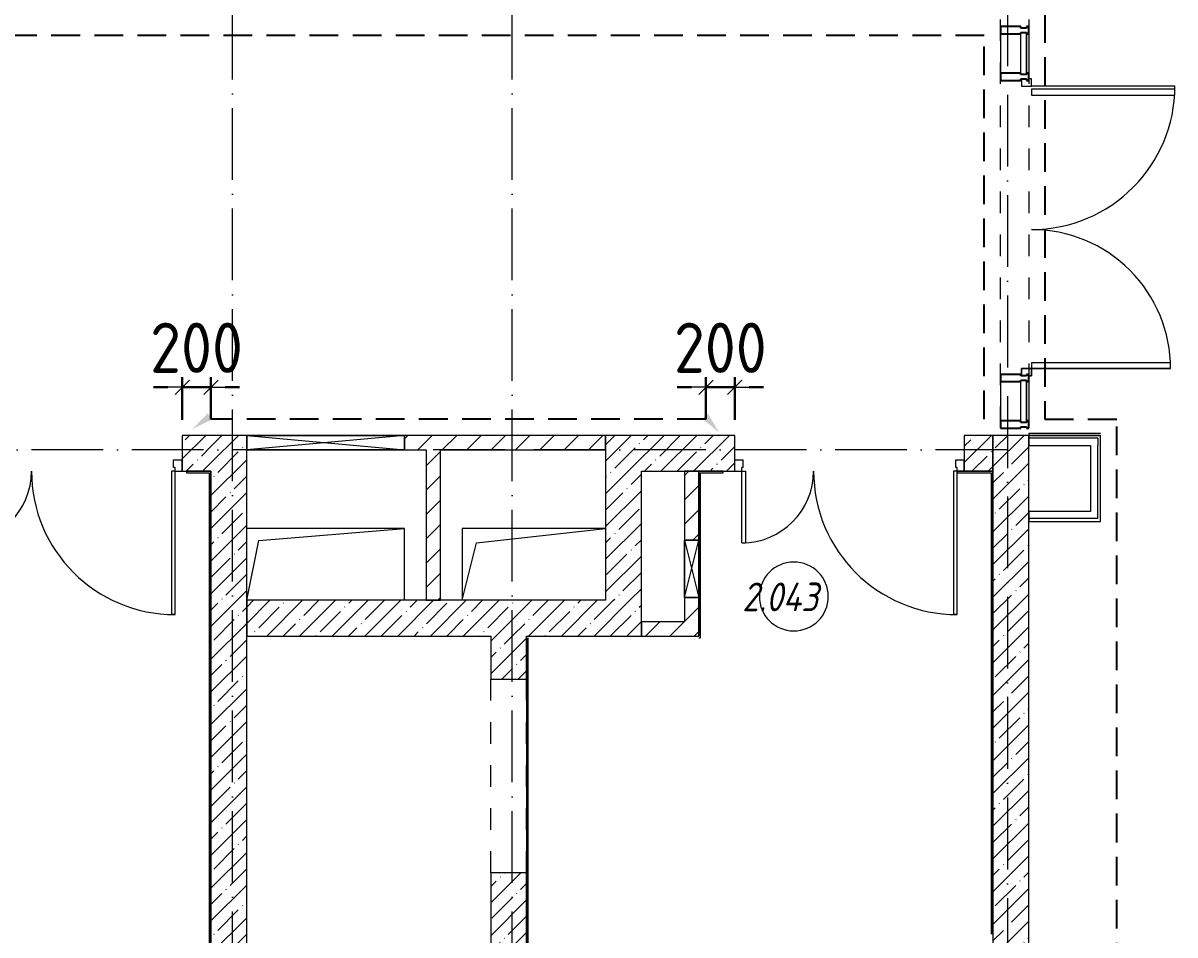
# Model space of a CAD drawing. Header units: millimetres. Extents: x -213536 to 1564669, y -45299 to 942238.
# Drawn here: x 290837 to 298864, y 217231 to 223590 of the extents above; entities that cross this region are included whole.
import ezdxf

# ---------------------------------------------------------------- set-up
doc = ezdxf.new("R2010")
doc.units = ezdxf.units.MM
for name, pattern in [('50_200_ШТРИХ_1Т_ш5_п1_п1_', [700, 500, -100, 0, -100]), ('Штрих короткий', [300, 150, -150]), ('Штриховая _2 мм - 1 мм_', [300, 200, -100])]:
    doc.linetypes.add(name, pattern=pattern)
for name, color, linetype, lineweight in [('0-1', 7, 'Continuous', 5), ('0-2', 7, 'Continuous', 9), ('Двери', 7, 'Continuous', 9), ('Импосты витража', 7, 'Continuous', 9), ('Импосты витража-1', 7, 'Continuous', 25), ('Каркас_Импост', 7, 'Continuous', 13), ('Марки помещений', 7, 'Continuous', 9), ('Обобщенные модели', 7, 'Continuous', 9), ('Общие ребра', 7, 'Continuous', 9), ('Оси-2', 7, '50_200_ШТРИХ_1Т_ш5_п1_п1_', 9), ('Остекление-1', 7, 'Continuous', 9), ('Открывание-1', 7, 'Continuous', 9), ('Панель', 7, 'Continuous', 13), ('Перемычка-1', 7, 'Штрих короткий', 9), ('Размеры', 7, 'Continuous', 15), ('Стены-1', 7, 'Continuous', 13), ('Текстовые примечания', 7, 'Continuous', 9), ('Штриховка разреза-1', 7, 'Continuous', 9), ('Элементы узлов', 7, 'Continuous', 9)]:
    doc.layers.add(name, color=color, linetype=linetype, lineweight=lineweight)
doc.layers.add('СТ-1_1', color=7, linetype='Штриховая _2 мм - 1 мм_', lineweight=90, true_color=0x888888)
doc.layers.get('0-2').off()
doc.styles.add('ISOCPEUR_I_2', font='isocpeui.ttf', dxfattribs={"width": 0.85, "height": 2.3})
doc.styles.add('СПДС', font='isocpeur.ttf', dxfattribs={"width": 0.9})
doc.dimstyles.new('Размера А3', dxfattribs={"dimtxt": 200, "dimasz": 100, "dimexe": 70, "dimexo": 100, "dimgap": 20, "dimtad": 1, "dimdec": 0, "dimrnd": 10, "dimzin": 0, "dimdsep": 46, "dimtxsty": 'СПДС', "dimblk": 'ARROWHEAD_6', "dimcen": 1, "dimclrd": 256, "dimclre": 256, "dimclrt": 256, "dimazin": 0, "dimtfac": 1, "dimtdec": 0, "dimtmove": 2, "dimatfit": 3, "dimfxl": 1, "dimtolj": 1, "dimtzin": 0, "dimarcsym": 0})
pattern_1 = [(45, (0, 0), (-114.04925, 114.04925), []), (45, (114.05, 0), (-114.04925, 114.04925), [201.612, -40.322, 3.353, -36.97])]
pattern_2 = [(45, (0, 0), (-84.85281, 84.85281), [])]

# ---------------------------------------------------------------- blocks, each defined once
blk = doc.blocks.new('Проем_Дверь_Прямоугольный - 1350х2100h_проемы без заполнения-26950587-АИ2_02_План отделки стен 2-го этажа _Часть 2_')
at = {"layer": 'Перемычка-1'}
for p, q in [((675, 125), (-675, 125)), ((675, -125), (-675, -125))]:
    blk.add_line(p, q, dxfattribs=at)
blk = doc.blocks.new('Дверь_СКБ_2Ст_Внутренняя_ШЕР - СОШ_Д-31__Дв_1600x2100h_ЛК_Лифтовой холл _зона безопасности МГН__EIS60-26412756-АИ2_02_План отделки стен 2-го этажа _Часть 2_')
at = {"layer": 'Каркас_Импост'}
for p, q in [((-737.5, 125), (-787.5, 125)), ((-787.5, 125), (-787.5, 45)), ((-737.5, 125), (-737.5, 100)), ((-737.5, 100), (-727.5, 100)), ((-727.5, 100), (-727.5, 45)), ((752.5, 100), (762.5, 100)), ((752.5, 100), (752.5, 45)), ((812.5, 125), (762.5, 125)), ((762.5, 125), (762.5, 100)), ((812.5, 125), (812.5, 45)), ((-727.5, 45), (-787.5, 45)), ((812.5, 45), (752.5, 45))]:
    blk.add_line(p, q, dxfattribs=at)
at = {"layer": 'Открывание-1'}
for centre, radius, start, end in [((-737.5, 125), 1000, 0, 90), ((762.5, 125), 500, 90, 180)]:
    blk.add_arc(centre, radius, start, end, dxfattribs=at)
at = {"layer": 'Панель'}
for p, q in [((-737.5, 1125), (-712.5, 1125)), ((-737.5, 1125), (-737.5, 125)), ((-712.5, 125), (-712.5, 1125)), ((762.5, 625), (737.5, 625)), ((737.5, 125), (737.5, 625)), ((762.5, 625), (762.5, 125)), ((-737.5, 125), (-712.5, 125)), ((762.5, 125), (737.5, 125))]:
    blk.add_line(p, q, dxfattribs=at)
blk = doc.blocks.new('Дверь_Витражная_СКБ_2Ст2 - ДВВ_ДАО_СОШ_Коридор_отсек-35586415-АИ2_02_План отделки стен 2-го этажа _Часть 2_')
at = {"layer": 'Двери'}
for p, q in [((-985, -1005), (-985, -35)), ((985, -1035), (985, -35))]:
    blk.add_line(p, q, dxfattribs=at)
for centre, radius, start, end in [((-985, -35), 970, 270, 0), ((985, -35), 1000, 180, 270)]:
    blk.add_arc(centre, radius, start, end, dxfattribs=at)
at = {"layer": 'Элементы узлов'}
for p, q in [((-1035, 35), (-985, 35)), ((-985, 35), (-1035, 35)), ((-985, 35), (-985, -35)), ((-985, -35), (-985, 35)), ((1035, 35), (985, 35)), ((985, 35), (985, -35)), ((1035, 35), (985, 35)), ((985, 35), (985, -35)), ((-1035, -35), (-1035, -17)), ((-1035, -17), (-1035, -35)), ((-985, -35), (-1035, -35)), ((-1035, -35), (-985, -35)), ((-945, -35), (-985, -35)), ((-985, -35), (-985, -1005)), ((-945, -1005), (-945, -35)), ((923, -35), (923, -1035)), ((963, -35), (923, -35)), ((963, -1035), (963, -35)), ((985, -35), (1035, -35)), ((985, -35), (1035, -35)), ((1035, -35), (1035, -17)), ((1035, -35), (1035, -17)), ((-985, -1005), (-945, -1005)), ((923, -1035), (963, -1035))]:
    blk.add_line(p, q, dxfattribs=at)
blk = doc.blocks.new('PNS_Панель прямоугольная2 - Нр_Стекло - 40мм-28950549-АИ2_02_План отделки стен 2-го этажа _Часть 2_')
at = {"layer": 'Остекление-1'}
for p, q in [((-137.5, 40), (137.5, 40)), ((-147.5, 0), (147.5, 0)), ((137.5, 0), (-137.5, 0))]:
    blk.add_line(p, q, dxfattribs=at)
blk = doc.blocks.new('Прямоугольный импост - Импост структурный с накладкой - 180мм-26944798-АИ2_02_План отделки стен 2-го этажа _Часть 2_')
at = {"layer": 'Импосты витража-1'}
for p, q in [((-25, 0), (-25, 17)), ((-25, 17), (25, 17)), ((-15, 0), (-25, 0)), ((-15, -40), (-15, 0)), ((25, 0), (15, 0)), ((15, 0), (15, -40)), ((25, 17), (25, 0)), ((-25, -180), (-25, -40)), ((-25, -40), (-15, -40)), ((15, -40), (25, -40)), ((25, -40), (25, -180)), ((25, -180), (-25, -180))]:
    blk.add_line(p, q, dxfattribs=at)
blk = doc.blocks.new('Прямоугольный импост - Импост структурный с накладкой - 180мм-27001384-АИ2_02_План отделки стен 2-го этажа _Часть 2_')
at = {"layer": 'Импосты витража'}
for p, q in [((40850, 10700), (40850, 10425)), ((41047, 10700), (41047, 10425))]:
    blk.add_line(p, q, dxfattribs=at)
blk = doc.blocks.new('Прямоугольный импост - Импост структурный с накладкой - 180мм-26943387-АИ2_02_План отделки стен 2-го этажа _Часть 2_')
at = {"layer": 'Импосты витража-1'}
for p, q in [((-25, 0), (-25, 17)), ((-25, 17), (25, 17)), ((-15, 0), (-25, 0)), ((-15, -40), (-15, 0)), ((25, 0), (15, 0)), ((15, 0), (15, -40)), ((25, 17), (25, 0)), ((-25, -180), (-25, -40)), ((-25, -40), (-15, -40)), ((15, -40), (25, -40)), ((25, -40), (25, -180)), ((25, -180), (-25, -180))]:
    blk.add_line(p, q, dxfattribs=at)
blk = doc.blocks.new('AR_Отверстие прямоугольное _в плите_ - AR_Отверстие прямоугольное _в плите_-V238-АИ2_02_План отделки стен 2-го этажа _Часть 2_')
at = {"layer": 'Обобщенные модели'}
for p, q in [((500, 250), (-500, 250)), ((-500, 250), (-500, -250)), ((-400, 150), (500, 250)), ((-500, -250), (-400, 150))]:
    blk.add_line(p, q, dxfattribs=at)
blk = doc.blocks.new('AR_Отверстие прямоугольное _в плите_ - AR_Отверстие прямоугольное _в плите_-30552508-АИ2_02_План отделки стен 2-го этажа _Часть 2_')
at = {"layer": 'Обобщенные модели'}
for p, q in [((550, 250), (-550, 250)), ((-466.7, 166.7), (550, 250)), ((550, -250), (550, 250)), ((-550, -250), (-466.7, 166.7))]:
    blk.add_line(p, q, dxfattribs=at)
blk = doc.blocks.new('Проем_Дверь_Прямоугольный - 2900х2800h_витражные проемы-35267925-АИ2_02_План отделки стен 2-го этажа _Часть 2_')
at = {"layer": 'Перемычка-1'}
for p, q in [((1450, 100), (-1450, 100)), ((1450, -100), (-1450, -100))]:
    blk.add_line(p, q, dxfattribs=at)
blk = doc.blocks.new('AR_Отверстие прямоугольное _в стене_ - AR_Отверстие прямоугольное _в стене__ОВ-36859992-АИ2_02_План отделки стен 2-го этажа _Часть 2_')
at = {"layer": 'Элементы узлов'}
for p, q in [((-550, -50), (-550, 50)), ((-550, 50), (550, 50)), ((550, 50), (-550, -50)), ((-550, 50), (550, -50)), ((550, 50), (-550, 50)), ((-550, 50), (-550, -50)), ((550, 50), (550, -50)), ((550, -50), (550, 50)), ((550, -50), (-550, -50)), ((-550, -50), (550, -50))]:
    blk.add_line(p, q, dxfattribs=at)
blk = doc.blocks.new('AR_Отверстие прямоугольное _в стене_ - AR_Отверстие прямоугольное _в стене__ОВ-36860920-АИ2_02_План отделки стен 2-го этажа _Часть 2_')
at = {"layer": 'Элементы узлов'}
for p, q in [((-200, -50), (-200, 50)), ((-200, 50), (200, 50)), ((200, 50), (-200, -50)), ((-200, 50), (200, -50)), ((200, 50), (-200, 50)), ((-200, 50), (-200, -50)), ((200, 50), (200, -50)), ((200, -50), (200, 50)), ((200, -50), (-200, -50)), ((-200, -50), (200, -50))]:
    blk.add_line(p, q, dxfattribs=at)
blk = doc.blocks.new('0125-Р-ОО-Ш2-АР-о_23_10_2024_rvt-1-АИ2_02_План отделки стен 2-го этажа _Часть 2_')
at = {"layer": 'Штриховка разреза-1'}
h = blk.add_hatch(dxfattribs=at)
h.set_pattern_fill('FP_1', color=256, style=0, pattern_type=2)
h.set_pattern_definition(pattern_1)
h.paths.add_polyline_path([(85900, 7650), (85900, 7900), (85700, 7900), (85700, 7650)], flags=0)
h.paths.add_polyline_path([(83750, 7650), (84100, 7650), (84100, 7900), (83750, 7900)], flags=0)
h = blk.add_hatch(dxfattribs=at)
h.set_pattern_fill('FP_1', color=256, style=0, pattern_type=2)
h.set_pattern_definition(pattern_1)
h.paths.add_polyline_path([(86150, 3550), (86150, 7900), (85900, 7900), (85900, 3550), (86125.3, 3550)], flags=0)
h = blk.add_hatch(dxfattribs=at)
h.set_pattern_fill('FP_3', color=256, style=0, pattern_type=2)
h.set_pattern_definition(pattern_2)
h.paths.add_polyline_path([(88650, 7800), (88650, 7900), (87250, 7900), (87250, 7800), (87500, 7800)], flags=0)
h = blk.add_hatch(dxfattribs=at)
h.set_pattern_fill('FP_1', color=256, style=0, pattern_type=2)
h.set_pattern_definition(pattern_1)
h.paths.add_polyline_path([(89550, 7650), (89550, 7900), (88650, 7900), (88650, 7650), (88900, 7650)], flags=0)
h.paths.add_polyline_path([(91350, 7650), (91350, 7900), (91150, 7900), (91150, 7650)], flags=0)
h = blk.add_hatch(dxfattribs=at)
h.set_pattern_fill('FP_1', color=256, style=0, pattern_type=2)
h.set_pattern_definition(pattern_1)
h.paths.add_polyline_path([(91600, 3675), (91600, 7900), (91350, 7900), (91350, 3675)], flags=0)
h = blk.add_hatch(dxfattribs=at)
h.set_pattern_fill('FP_3', color=256, style=0, pattern_type=2)
h.set_pattern_definition(pattern_2)
h.paths.add_polyline_path([(87500, 6750), (87500, 7800), (87400, 7800), (87400, 6750)], flags=0)
h = blk.add_hatch(dxfattribs=at)
h.set_pattern_fill('FP_1', color=256, style=0, pattern_type=2)
h.set_pattern_definition(pattern_1)
h.paths.add_polyline_path([(88900, 6750), (88900, 7650), (88650, 7650), (88650, 6750)], flags=0)
h = blk.add_hatch(dxfattribs=at)
h.set_pattern_fill('FP_3', color=256, style=0, pattern_type=2)
h.set_pattern_definition(pattern_2)
h.paths.add_polyline_path([(89300, 6500), (89300, 6770), (89200, 6770), (89200, 6500)], flags=0)
h.paths.add_polyline_path([(89300, 7170), (89300, 7650), (89200, 7650), (89200, 7170), (89254.3, 7170)], flags=0)
h = blk.add_hatch(dxfattribs=at)
h.set_pattern_fill('FP_1', color=256, style=0, pattern_type=2)
h.set_pattern_definition(pattern_1)
h.paths.add_polyline_path([(88900, 6500), (88900, 6750), (86150, 6750), (86150, 6500), (88100, 6500)], flags=0)
h = blk.add_hatch(dxfattribs=at)
h.set_pattern_fill('FP_3', color=256, style=0, pattern_type=2)
h.set_pattern_definition(pattern_2)
h.paths.add_polyline_path([(89200, 6500), (89200, 6600), (88900, 6600), (88900, 6500)], flags=0)
h = blk.add_hatch(dxfattribs=at)
h.set_pattern_fill('FP_1', color=256, style=0, pattern_type=2)
h.set_pattern_definition(pattern_1)
h.paths.add_polyline_path([(87850, 3800), (88100, 3800), (88100, 4850), (87850, 4850), (87850, 4189)], flags=0)
h.paths.add_polyline_path([(87850, 6200), (88100, 6200), (88100, 6500), (87850, 6500)], flags=0)
at = {"layer": 'Общие ребра'}
for p, q in [((92080, 7880), (91600, 7880)), ((92080, 7880), (92080, 7830)), ((92080, 7320), (92080, 7830)), ((92030, 7320), (91600, 7320)), ((92080, 7320), (92030, 7320))]:
    blk.add_line(p, q, dxfattribs=at)
at = {"layer": 'Стены-1'}
for p, q in [((85900, 7900), (85700, 7900)), ((85700, 7900), (85700, 7650)), ((86150, 7900), (85900, 7900)), ((88650, 7900), (87250, 7900)), ((89550, 7900), (88650, 7900)), ((88650, 7900), (88650, 7650)), ((88650, 7800), (88650, 7900)), ((89550, 7650), (89550, 7900)), ((91350, 7900), (91150, 7900)), ((91150, 7900), (91150, 7650)), ((91350, 7650), (91350, 7900)), ((91600, 7900), (91350, 7900)), ((91350, 7900), (91350, 3675)), ((91600, 3675), (91600, 7900)), ((92100, 7900), (91600, 7900)), ((91600, 7900), (91600, 7830)), ((92100, 7880), (92100, 7900)), ((92100, 7830), (92100, 7880)), ((86150, 3800), (86150, 7800)), ((87250, 7800), (87400, 7800)), ((87400, 7800), (87400, 6750)), ((87500, 7800), (88650, 7800)), ((87500, 6750), (87500, 7800)), ((91600, 7830), (92030, 7830)), ((92030, 7830), (92030, 7370)), ((92100, 7300), (92100, 7830)), ((85700, 7650), (85900, 7650)), ((85900, 7650), (85900, 3550)), ((88650, 7650), (88650, 6750)), ((88900, 7650), (89550, 7650)), ((88900, 6750), (88900, 7650)), ((89300, 7650), (89200, 7650)), ((89200, 7650), (89200, 7170)), ((89300, 7170), (89300, 7650)), ((91150, 7650), (91350, 7650)), ((92030, 7370), (91600, 7370)), ((91600, 7370), (91600, 7300)), ((91600, 7300), (92030, 7300)), ((92030, 7300), (92080, 7300)), ((92080, 7300), (92100, 7300)), ((88650, 6750), (86150, 6750)), ((86150, 6750), (86150, 6500)), ((87400, 6750), (87500, 6750)), ((88900, 6500), (88900, 6750)), ((89200, 6770), (89200, 6600)), ((89300, 6500), (89300, 6770)), ((89200, 6600), (88900, 6600)), ((88900, 6600), (88900, 6500)), ((86150, 6500), (87850, 6500)), ((87850, 6500), (87850, 6200)), ((88100, 6200), (88100, 6500)), ((88100, 6500), (88900, 6500)), ((88900, 6500), (89200, 6500)), ((89200, 6500), (89300, 6500)), ((87850, 6200), (88100, 6200)), ((87850, 4850), (87850, 3800)), ((88100, 4850), (87850, 4850)), ((88100, 3800), (88100, 4850))]:
    blk.add_line(p, q, dxfattribs=at)
at = {"layer": '0-2'}
for name, p, rotation in [('Проем_Дверь_Прямоугольный - 2900х2800h_витражные проемы-35267925-АИ2_02_План отделки стен 2-го этажа _Часть 2_', (91500, 9350), 89.99999999999993), ('PNS_Панель прямоугольная2 - Нр_Стекло - 40мм-28950549-АИ2_02_План отделки стен 2-го этажа _Часть 2_', (91583, 10562.5), 89.99999999999918), ('Дверь_Витражная_СКБ_2Ст2 - ДВВ_ДАО_СОШ_Коридор_отсек-35586415-АИ2_02_План отделки стен 2-го этажа _Часть 2_', (91583, 9350), 89.99999999999918), ('PNS_Панель прямоугольная2 - Нр_Стекло - 40мм-28950549-АИ2_02_План отделки стен 2-го этажа _Часть 2_', (91583, 8137.5), 89.99999999999918), ('Дверь_СКБ_2Ст_Внутренняя_ШЕР - СОШ_Д-31__Дв_1600x2100h_ЛК_Лифтовой холл _зона безопасности МГН__EIS60-26412756-АИ2_02_План отделки стен 2-го этажа _Часть 2_', (84912.5, 7775), 180), ('Дверь_СКБ_2Ст_Внутренняя_ШЕР - СОШ_Д-31__Дв_1600x2100h_ЛК_Лифтовой холл _зона безопасности МГН__EIS60-26412756-АИ2_02_План отделки стен 2-го этажа _Часть 2_', (90362.5, 7775), 180), ('AR_Отверстие прямоугольное _в стене_ - AR_Отверстие прямоугольное _в стене__ОВ-36860920-АИ2_02_План отделки стен 2-го этажа _Часть 2_', (89250, 6970), 90), ('Проем_Дверь_Прямоугольный - 1350х2100h_проемы без заполнения-26950587-АИ2_02_План отделки стен 2-го этажа _Часть 2_', (87975, 5525), 269.9999999999999)]:
    blk.add_blockref(name, p, dxfattribs=dict(at, rotation=rotation))
at = {"layer": '0-2', "extrusion": (0, 0, -1), "rotation": 90.00000000000084}
for name, p in [('Прямоугольный импост - Импост структурный с накладкой - 180мм-26943387-АИ2_02_План отделки стен 2-го этажа _Часть 2_', (-91583, 10725)), ('Прямоугольный импост - Импост структурный с накладкой - 180мм-26944798-АИ2_02_План отделки стен 2-го этажа _Часть 2_', (-91583, 10400)), ('Прямоугольный импост - Импост структурный с накладкой - 180мм-26944798-АИ2_02_План отделки стен 2-го этажа _Часть 2_', (-91583, 8300)), ('Прямоугольный импост - Импост структурный с накладкой - 180мм-26943387-АИ2_02_План отделки стен 2-го этажа _Часть 2_', (-91583, 7975))]:
    blk.add_blockref(name, p, dxfattribs=at)
at = {"layer": '0-2'}
for name, p in [('Прямоугольный импост - Импост структурный с накладкой - 180мм-27001384-АИ2_02_План отделки стен 2-го этажа _Часть 2_', (50553, 0)), ('Прямоугольный импост - Импост структурный с накладкой - 180мм-27001384-АИ2_02_План отделки стен 2-го этажа _Часть 2_', (50553, -2425)), ('AR_Отверстие прямоугольное _в стене_ - AR_Отверстие прямоугольное _в стене__ОВ-36859992-АИ2_02_План отделки стен 2-го этажа _Часть 2_', (86700, 7850)), ('AR_Отверстие прямоугольное _в плите_ - AR_Отверстие прямоугольное _в плите_-30552508-АИ2_02_План отделки стен 2-го этажа _Часть 2_', (86700, 7000)), ('AR_Отверстие прямоугольное _в плите_ - AR_Отверстие прямоугольное _в плите_-V238-АИ2_02_План отделки стен 2-го этажа _Часть 2_', (88150, 7000))]:
    blk.add_blockref(name, p, dxfattribs=at)
blk = doc.blocks.new('AI_Марка_Помещение_х1__Общий_E___ISO-2_1K_ - Номер-16210215-АИ2_02_План отделки стен 2-го этажа _Часть 2_')
at = {"layer": 'Марки помещений'}
for start, end in [(360, 180), (180, 360)]:
    blk.add_arc((0.039, 0.312), 2.4, start, end, dxfattribs=at)
blk = doc.blocks.new('ARROWHEAD_6')
at = {"color": 0, "linetype": 'Continuous'}
for p, q in [((0, 0), (-1, 0)), ((-0.5, -0.5), (0.5, 0.5))]:
    blk.add_line(p, q, dxfattribs=at)
blk = doc.blocks.new('*D3094')
at = {"layer": 'Defpoints', "color": 0, "transparency": 16777216}
for p in [(295795.6, 221050.8), (295595.6, 220727.2), (295795.6, 220723.2)]:
    blk.add_point(p, dxfattribs=at)
at = {"layer": 'Размеры', "lineweight": -2, "transparency": 16777216}
for p, q in [((295595.6, 220827.2), (295595.6, 221120.8)), ((295795.6, 220823.2), (295795.6, 221120.8)), ((295495.6, 221050.8), (295395.6, 221050.8)), ((295595.6, 221050.8), (295795.6, 221050.8)), ((295895.6, 221050.8), (295995.6, 221050.8))]:
    blk.add_line(p, q, dxfattribs=at)
at = {"layer": 'Размеры', "lineweight": -2, "transparency": 16777216, "xscale": 100, "yscale": 100, "zscale": 100}
blk.add_blockref('ARROWHEAD_6', (295595.6, 221050.8), dxfattribs=at)
at = {"layer": 'Размеры', "lineweight": -2, "transparency": 16777216, "xscale": 100, "yscale": 100, "zscale": 100, "rotation": 180}
blk.add_blockref('ARROWHEAD_6', (295795.6, 221050.8), dxfattribs=at)
at = {"layer": 'Размеры', "lineweight": 25, "transparency": 16777216, "insert": (295695.6, 221325.8), "char_height": 350, "width": 1.866, "attachment_point": 5, "style": 'СПДС'}
blk.add_mtext('\\A1;200', dxfattribs=at)
blk = doc.blocks.new('*D3095')
at = {"layer": 'Defpoints', "color": 0, "transparency": 16777216}
for p in [(292145.6, 221050.8), (291945.6, 220723.2), (292145.6, 220727.2)]:
    blk.add_point(p, dxfattribs=at)
at = {"layer": 'Размеры', "lineweight": -2, "transparency": 16777216}
for p, q in [((291945.6, 220823.2), (291945.6, 221120.8)), ((292145.6, 220827.2), (292145.6, 221120.8)), ((291845.6, 221050.8), (291745.6, 221050.8)), ((291945.6, 221050.8), (292145.6, 221050.8)), ((292245.6, 221050.8), (292345.6, 221050.8))]:
    blk.add_line(p, q, dxfattribs=at)
at = {"layer": 'Размеры', "lineweight": -2, "transparency": 16777216, "xscale": 100, "yscale": 100, "zscale": 100}
blk.add_blockref('ARROWHEAD_6', (291945.6, 221050.8), dxfattribs=at)
at = {"layer": 'Размеры', "lineweight": -2, "transparency": 16777216, "xscale": 100, "yscale": 100, "zscale": 100, "rotation": 180}
blk.add_blockref('ARROWHEAD_6', (292145.6, 221050.8), dxfattribs=at)
at = {"layer": 'Размеры', "lineweight": 25, "transparency": 16777216, "insert": (292045.6, 221325.8), "char_height": 350, "width": 1.866, "attachment_point": 5, "style": 'СПДС'}
blk.add_mtext('\\A1;200', dxfattribs=at)
blk = doc.blocks.new('Оси1')
at = {"layer": 'Оси-2'}
for p, q in [((294245.6, 210594.5), (294245.6, 264395.4)), ((297695.6, 264395.4), (297695.6, 210594.5)), ((292295.6, 210594.5), (292295.6, 263125.4)), ((297695.6, 220615.2), (203926.8, 220615.2))]:
    blk.add_line(p, q, dxfattribs=at)
at = {"layer": 'Размеры', "lineweight": 25}
for base, p1, p2, picture, middle in [((292145.6, 221050.8), (291945.6, 220723.2), (292145.6, 220727.2), '*D3095', (292045.6, 221325.8)), ((295795.6, 221050.8), (295595.6, 220727.2), (295795.6, 220723.2), '*D3094', (295695.6, 221325.8))]:
    dim = blk.add_linear_dim(base=base, p1=p1, p2=p2, dimstyle='Размера А3', override={"dimtxt": 350}, dxfattribs=at)
    dim.commit()
    dim.dimension.update_dxf_attribs({"geometry": picture, "text_midpoint": middle})

msp = doc.modelspace()

# ---------------------------------------------------------------- hatches: boundary and pattern name
at = {"layer": 'Текстовые примечания'}
for points in [[(292017.5, 220759.2), (292154.3, 220826.2), (292123.1, 220869)], [(295687.2, 220734.1), (295610.5, 220865.7), (295570.1, 220831.6)]]:
    msp.add_hatch(color=256, dxfattribs=at).paths.add_polyline_path(points, flags=0)

# ---------------------------------------------------------------- linework, layer by layer
at = {"layer": 'СТ-1_1', "lineweight": 25}
for p, q in [((297957.6, 237153.2), (297957.6, 220827.2)), ((297533.6, 223503.2), (285983.6, 223503.2)), ((297533.6, 220827.2), (297533.6, 223503.2)), ((295595.6, 220827.2), (292145.6, 220827.2)), ((297957.6, 220827.2), (298457.6, 220827.2)), ((298457.6, 213077.2), (298457.6, 220827.2))]:
    msp.add_line(p, q, dxfattribs=at)
at = {"layer": 'Стены-1'}
for p, q in [((298345.6, 220727.2), (297845.6, 220727.2)), ((297845.6, 220727.2), (297845.6, 220715.2)), ((297845.6, 220715.2), (298345.6, 220715.2)), ((292145.6, 220465.2), (291975.6, 220465.2)), ((291975.6, 220465.2), (291975.6, 220453.2)), ((291975.6, 220453.2), (292133.6, 220453.2)), ((292133.6, 220453.2), (292133.6, 216353.2)), ((292145.6, 216365.2), (292145.6, 220465.2)), ((295715.6, 220465.2), (295545.6, 220465.2)), ((295545.6, 220465.2), (295545.6, 219985.2)), ((295557.6, 220453.2), (295715.6, 220453.2)), ((295557.6, 219303.2), (295557.6, 220453.2)), ((295715.6, 220453.2), (295715.6, 220465.2)), ((297595.6, 220465.2), (297345.6, 220465.2)), ((297345.6, 220465.2), (297345.6, 220453.2)), ((297345.6, 220453.2), (297583.6, 220453.2)), ((297583.6, 220453.2), (297583.6, 217237.2)), ((297595.6, 217237.2), (297595.6, 220465.2)), ((295545.6, 219585.2), (295545.6, 219315.2)), ((294345.6, 219303.2), (294345.6, 216615.2)), ((294357.6, 216627.2), (294357.6, 219303.2)), ((295545.6, 219303.2), (295557.6, 219303.2))]:
    msp.add_line(p, q, dxfattribs=at)

# ---------------------------------------------------------------- block references
at = {"color": 2, "lineweight": 30}
msp.add_blockref('Оси1', (0, 0), dxfattribs=at)
at = {"layer": '0-1'}
msp.add_blockref('0125-Р-ОО-Ш2-АР-о_23_10_2024_rvt-1-АИ2_02_План отделки стен 2-го этажа _Часть 2_', (206245.6, 212815.2), dxfattribs=at)
at = {"layer": 'Марки помещений', "xscale": 99.99999999999993, "yscale": 99.99999999999993, "zscale": 99.99999999999993}
msp.add_blockref('AI_Марка_Помещение_х1__Общий_E___ISO-2_1K_ - Номер-16210215-АИ2_02_План отделки стен 2-го этажа _Часть 2_', (296203.6, 219560.6), dxfattribs=at)

# ---------------------------------------------------------------- texts
at = {"layer": 'Марки помещений', "insert": (295848, 219688.5), "char_height": 200, "width": 817.721, "attachment_point": 1, "style": 'ISOCPEUR_I_2'}
msp.add_mtext('2.043', dxfattribs=at)

doc.saveas('drawing.dxf')
